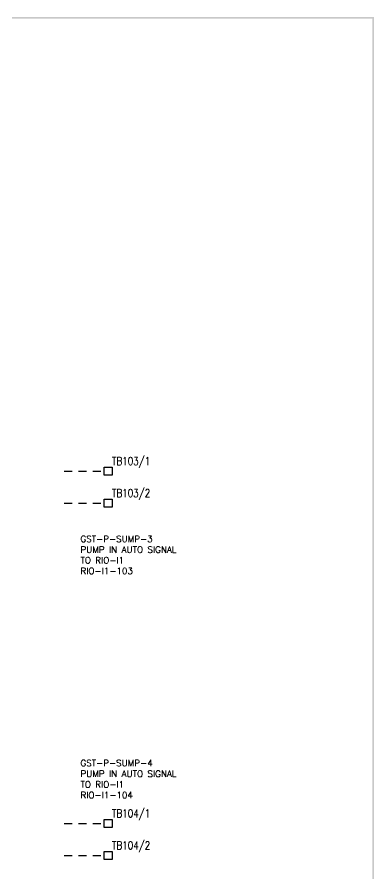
# Model space of a CAD drawing. Header units: inches. Extents: x 0 to 33.9, y 0 to 22.6.
# Drawn here: x 28.33 to 33.9, y 9.21 to 22.59 of the extents above; entities that cross this region are included whole.
import ezdxf
from ezdxf.enums import TextEntityAlignment as Align

# ---------------------------------------------------------------- set-up
doc = ezdxf.new("R2010")
doc.units = ezdxf.units.IN
doc.header["$MEASUREMENT"] = 0
doc.linetypes.add('HIDDEN2', pattern=[0.1875, 0.125, -0.0625])
for name, color, linetype in [('SYMS', 7, 'Continuous'), ('TERMS', 123, 'Continuous'), ('WIRES', 7, 'Continuous')]:
    doc.layers.add(name, color=color, linetype=linetype)
doc.styles.get("Standard").update_dxf_attribs({"font": 'romans.shx'})
doc.styles.add('WD', font='romans.shx')

# ---------------------------------------------------------------- blocks, each defined once
blk = doc.blocks.new('S&L Title Block V2')
at = {"color": 2}
for points in [[(0, 22.587), (0.025, 22.562), (33.9, 22.587), (33.875, 22.562)], [(33.9, 22.587), (33.875, 22.562), (33.9, 0.012), (33.875, 0.012)]]:
    blk.add_trace(points, dxfattribs=at)
for tag, height, p in [('TITLE#1', 0.15, (31.11, 1.739)), ('TITLE#2', 0.1, (31.129, 1.58))]:
    blk.add_attdef(tag, text='', height=height).set_placement(p, align=Align.CENTER)
for tag, p, height in [('DRAWNBY', (28.968, 0.735), 0.1), ('SCALE', (30.644, 0.731), 0.1), ('DATE', (30.653, 0.449), 0.1), ('CHKBY', (28.975, 0.429), 0.1), ('SH#', (32.993, 0.197), 0.125)]:
    blk.add_attdef(tag, p, '', height=height)
blk.add_attdef('JOB#', text='', height=0.125).set_placement((32.83, 0.195), align=Align.RIGHT)
at = {"flags": 9}
blk.add_attdef('WD_TB', (0, 0), '', height=0.1, dxfattribs=at)
blk = doc.blocks.new('HT1001')
for p, q in [((-0.062, 0.062), (0.062, 0.062)), ((-0.062, -0.062), (-0.062, 0.062)), ((0.062, 0.062), (0.062, -0.062)), ((0.062, -0.062), (-0.062, -0.062))]:
    blk.add_line(p, q)
at = {"style": 'WD'}
for tag, p, width in [('INST', (0.062, 0.42), 0.7), ('LOC', (0.062, 0.25), 0.7), ('DESC1', (0.05, -0.385), 0.8)]:
    blk.add_attdef(tag, p, '', height=0.125, dxfattribs=dict(at, width=width))
at = {"linetype": 'Continuous', "style": 'WD'}
for tag, p, height, width, flags in [('TERM01', (0.062, 0.094), 0.125, 0.8, 8), ('TAGSTRIP', (0.05, -0.229), 0.125, 0.9, 8), ('CAT', (0.213, -0.406), 0.109, 0.8, 1), ('DESC2', (0.05, -0.541), 0.125, 0.8, 8), ('DESC3', (0.05, -0.698), 0.125, 0.8, 8)]:
    blk.add_attdef(tag, p, '', height=height, dxfattribs=dict(at, width=width, flags=flags))
at = {"style": 'WD', "flags": 1}
for tag, p, height in [('X4TERM01', (-0.062, 0), 0.0125), ('X4TERMDESC01', (-0.055, -0.023), 0.025), ('X2TERMDESC01', (-0.006, 0.029), 0.025), ('STRIPSEQ', (0, 0), 0.00125), ('X2TERM01', (0, 0.062), 0.0125), ('X2PIN01', (0.033, 0.084), 0.0125), ('X1TERMDESC01', (0.039, 0.007), 0.025), ('X1TERM01', (0.062, 0), 0.0125), ('X1PIN01', (0.087, 0.016), 0.0125), ('X4PIN01', (-0.114, -0.038), 0.0125), ('LINKTERM', (0, -0.002), 0.00125), ('X8TERM01', (0, -0.062), 0.0125), ('X8TERMDESC01', (0, -0.054), 0.025), ('X8PIN01', (0.026, -0.096), 0.0125)]:
    blk.add_attdef(tag, p, '', height=height, dxfattribs=at)
at = {"linetype": 'Continuous', "style": 'WD', "width": 0.8, "flags": 1}
blk.add_attdef('MFG', text='', height=0.109, dxfattribs=at).set_placement((0.088, -0.406), align=Align.RIGHT)
at = {"style": 'WD', "width": 0.7, "flags": 1}
blk.add_attdef('ASSYCODE', (0.062, -0.281), '', height=0.01, dxfattribs=at)

msp = doc.modelspace()

# ---------------------------------------------------------------- linework, layer by layer
at = {"layer": 'WIRES', "linetype": 'HIDDEN2'}
for p, q in [((29.062, 15.5), (29.688, 15.5)), ((29.062, 15), (29.688, 15)), ((29.062, 10), (29.688, 10)), ((29.062, 9.5), (29.688, 9.5))]:
    msp.add_line(p, q, dxfattribs=at)

# ---------------------------------------------------------------- block references
msp.add_blockref('S&L Title Block V2', (0, 0))
at = {"layer": 'SYMS'}
ref = msp.add_blockref('HT1001', (29.75, 15.5), dxfattribs=at)
ref.add_attrib('TERM01', 'TB103/1', (29.812, 15.594), dxfattribs={"layer": 'TERMS', "linetype": 'Continuous', "height": 0.125, "style": 'WD', "width": 0.8, "flags": 8})
ref = msp.add_blockref('HT1001', (29.75, 15), dxfattribs=at)
ref.add_attrib('TERM01', 'TB103/2', (29.812, 15.094), dxfattribs={"layer": 'TERMS', "linetype": 'Continuous', "height": 0.125, "style": 'WD', "width": 0.8, "flags": 8})
ref = msp.add_blockref('HT1001', (29.75, 10), dxfattribs=at)
ref.add_attrib('TERM01', 'TB104/1', (29.812, 10.094), dxfattribs={"layer": 'TERMS', "linetype": 'Continuous', "height": 0.125, "style": 'WD', "width": 0.8, "flags": 8})
ref = msp.add_blockref('HT1001', (29.75, 9.5), dxfattribs=at)
ref.add_attrib('TERM01', 'TB104/2', (29.812, 9.594), dxfattribs={"layer": 'TERMS', "linetype": 'Continuous', "height": 0.125, "style": 'WD', "width": 0.8, "flags": 8})

# ---------------------------------------------------------------- texts
at = {"linetype": 'HIDDEN2', "char_height": 0.1, "attachment_point": 1}
for s, insert in [('GST-P-SUMP-3\\PPUMP IN AUTO SIGNAL\\PTO RIO-I1\\PRIO-I1-103', (29.319, 14.491)), ('GST-P-SUMP-4\\PPUMP IN AUTO SIGNAL\\PTO RIO-I1\\PRIO-I1-104', (29.319, 10.991))]:
    msp.add_mtext_dynamic_manual_height_columns(s, width=1.93089, gutter_width=0.5, heights=[0], dxfattribs=dict(at, insert=insert))

doc.saveas('drawing.dxf')
